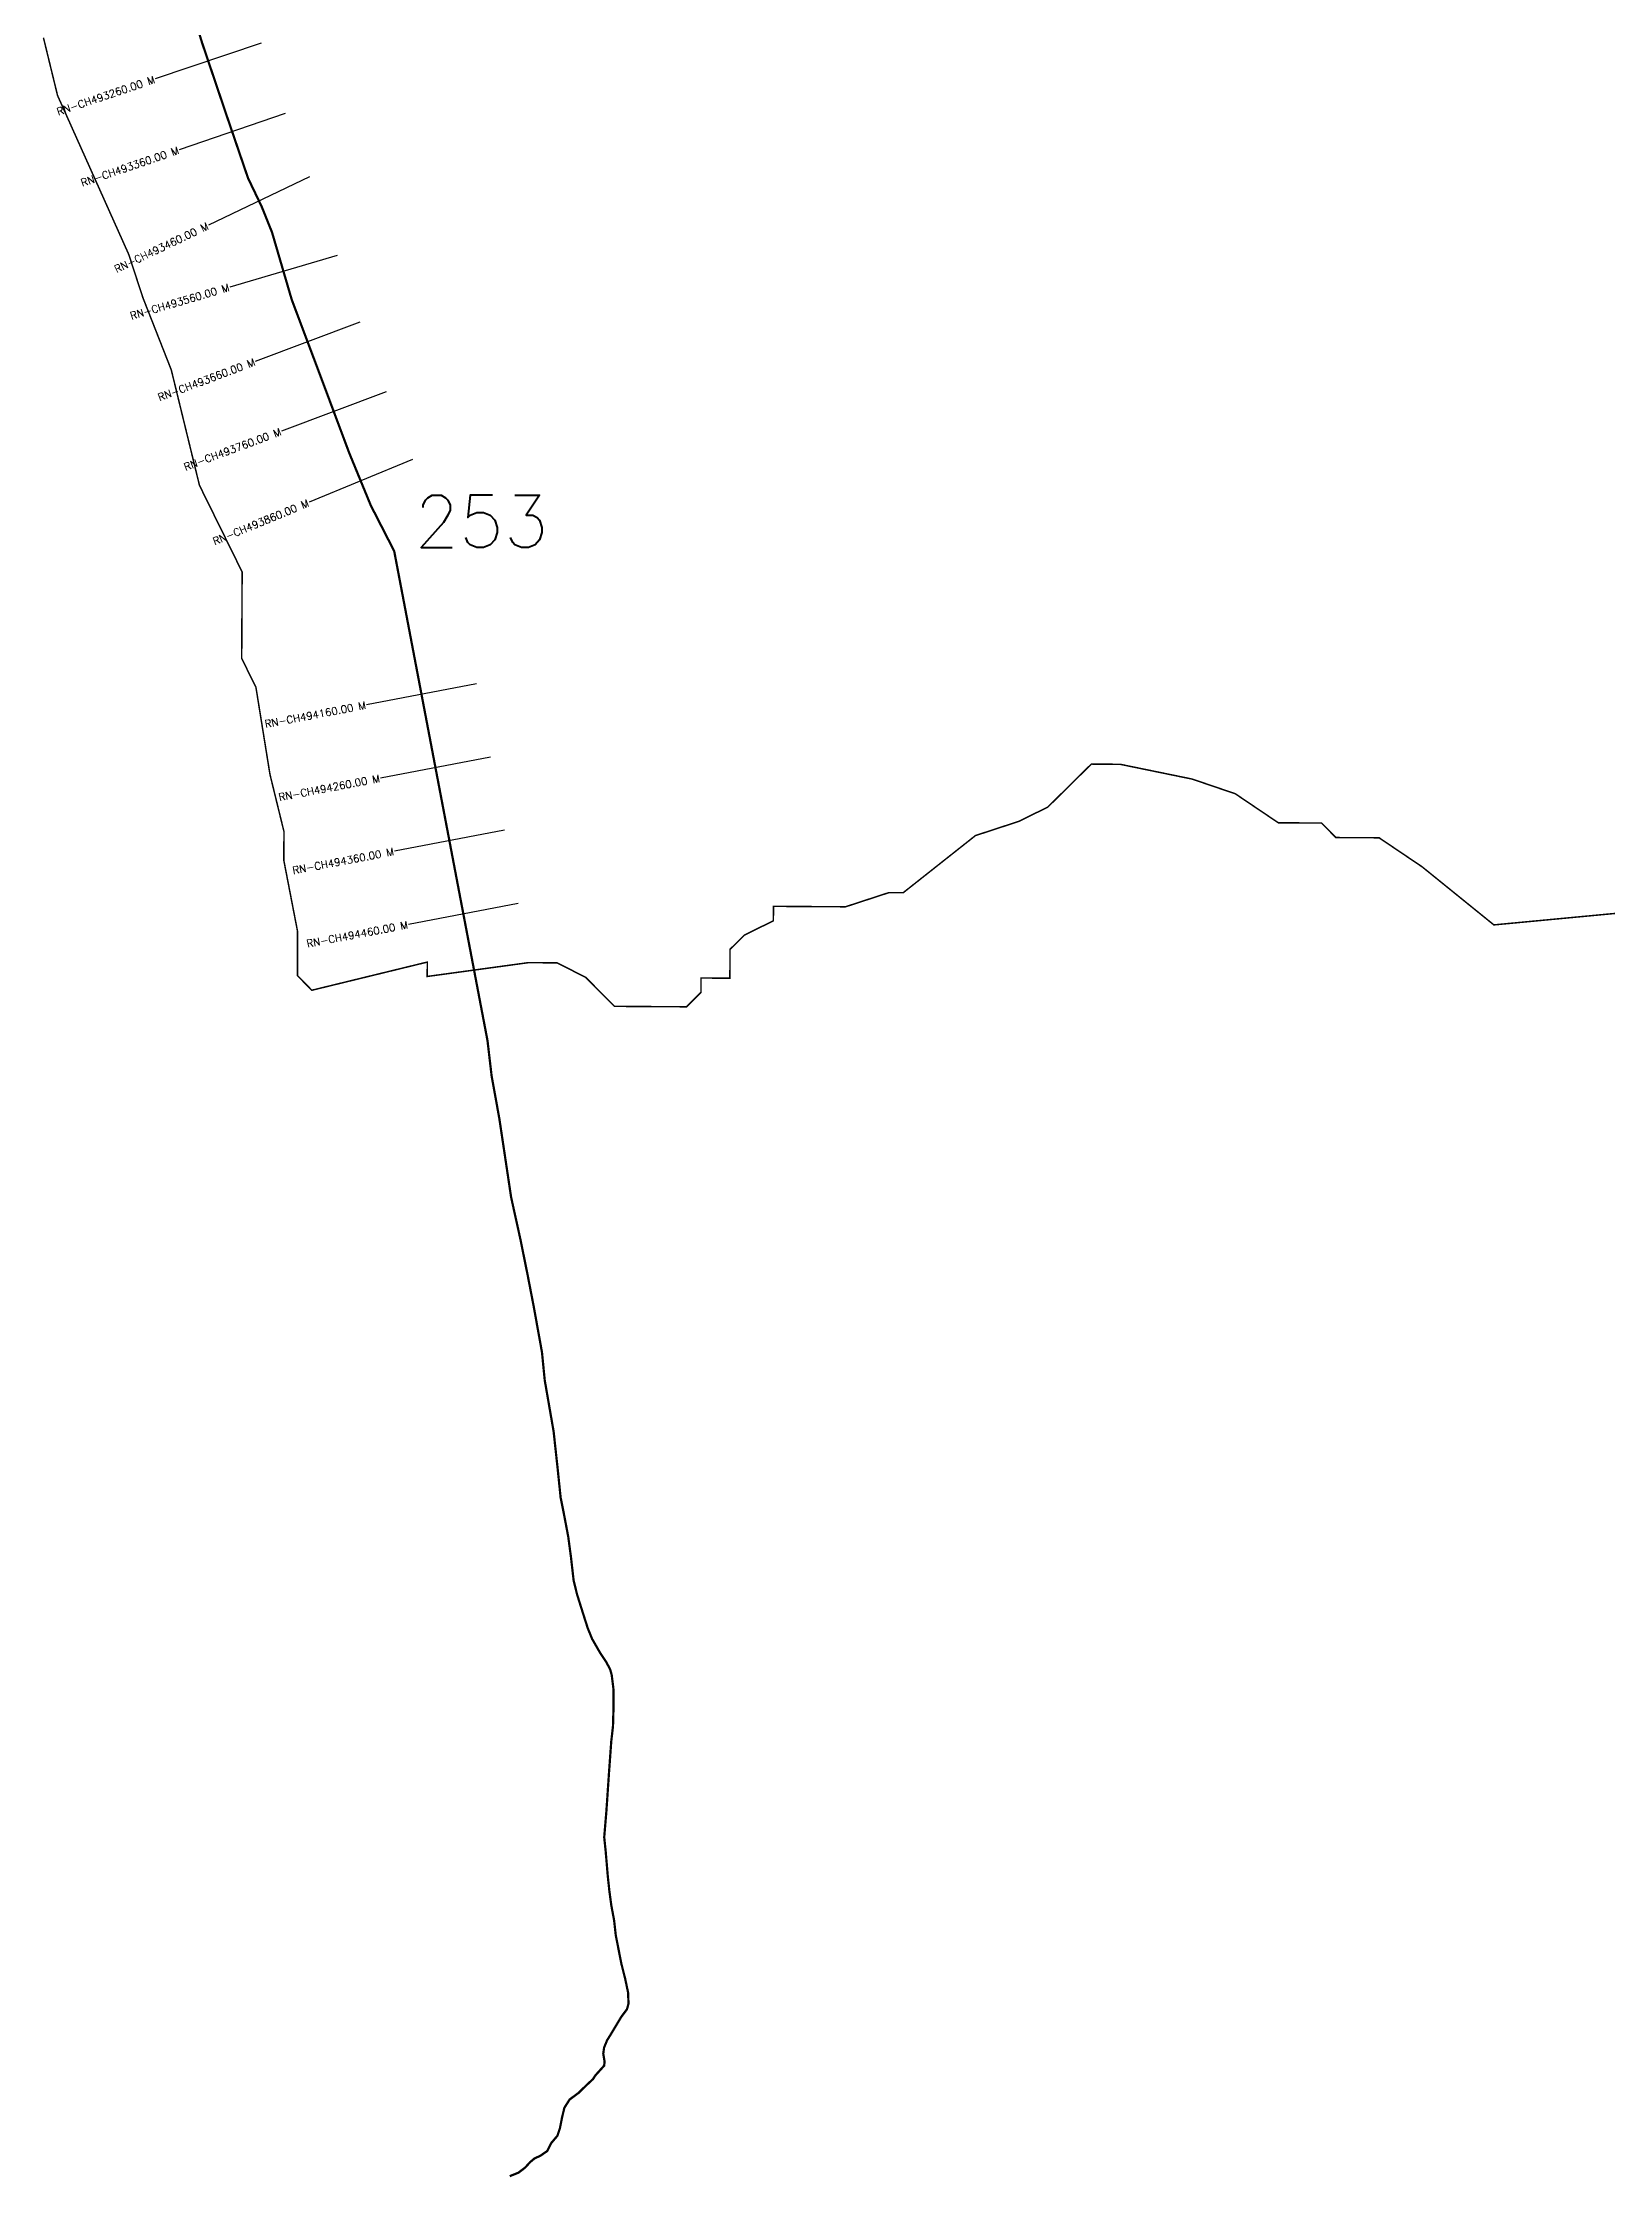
# Model space of a CAD drawing. Header units: metres. Extents: x 315445 to 321462, y 1889434 to 1895606.
# Drawn here: x 316873 to 318972, y 1889434 to 1892298 of the extents above; entities that cross this region are included whole.
import ezdxf
from ezdxf.enums import TextEntityAlignment as Align

# ---------------------------------------------------------------- set-up
doc = ezdxf.new("R2010")
doc.units = ezdxf.units.M
for name, color, linetype in [('CS', 134, 'Continuous'), ('CSMark', 6, 'Continuous'), ('NATURALLY PROTECTED', 3, 'Continuous')]:
    doc.layers.add(name, color=color, linetype=linetype)
doc.styles.get("Standard").update_dxf_attribs({"font": 'simplex.shx'})

msp = doc.modelspace()

# ---------------------------------------------------------------- linework, layer by layer
at = {"color": 6, "const_width": 2, "flags": 128}
msp.add_lwpolyline([(319013.4, 1891132.4), (318819.9, 1891114.1), (318723.7, 1891192), (318665.9, 1891231), (318607.9, 1891231.3), (318588.7, 1891250.8), (318530.7, 1891251.1), (318472.9, 1891290.1), (318415, 1891309.8), (318318.5, 1891329.6), (318279.8, 1891329.9), (318221.4, 1891272.2), (318182.7, 1891253.1), (318126.9, 1891234.8), (318124.5, 1891234.1), (318027.4, 1891157.3), (318008.1, 1891157.4), (317950, 1891138.4), (317853.7, 1891139), (317853.3, 1891139), (317853.2, 1891119.6), (317814.4, 1891100.5), (317795, 1891081.3), (317794.8, 1891042.6), (317756.1, 1891042.8), (317756, 1891023.5), (317736.6, 1891004.2), (317639.9, 1891004.8), (317601.4, 1891043.7), (317562.9, 1891063.2), (317524.2, 1891063.4), (317388.7, 1891044.9), (317388.8, 1891064.2), (317233.9, 1891026.4), (317214.7, 1891045.9), (317214.7, 1891105.6), (317196.3, 1891200.7), (317196.5, 1891239.3), (317178.6, 1891312.4), (317177.6, 1891316.8), (317158.9, 1891432.9), (317139.8, 1891471.7), (317140.4, 1891587.7), (317083.1, 1891704), (317045.3, 1891858.9), (317007.2, 1891955.8), (316988.2, 1892013.9), (316892.7, 1892227.1), (316873.8, 1892304.6)], dxfattribs=at)
at = {"layer": 'CS'}
for p, q in [((317166, 1892297.3), (317023.9, 1892249.3)), ((317198, 1892202.8), (317056, 1892154.3)), ((317230.7, 1892117.7), (317095.3, 1892053.1)), ((317267.8, 1892012.2), (317123.8, 1891970)), ((317298.4, 1891923), (317158, 1891870.2)), ((317333.5, 1891829.2), (317193, 1891776.7)), ((317368.9, 1891738.4), (317230.2, 1891681.2)), ((317454.7, 1891437.5), (317307.4, 1891409.4)), ((317473.5, 1891339.3), (317326.1, 1891311.2)), ((317492.2, 1891241), (317344.8, 1891213)), ((317510.9, 1891142.8), (317363.5, 1891114.7))]:
    msp.add_line(p, q, dxfattribs=at)
at = {"layer": 'NATURALLY PROTECTED', "const_width": 3, "flags": 128}
msp.add_lwpolyline([(317069.6, 1892353.1), (317086.6, 1892297.9), (317120, 1892199), (317148.3, 1892116.2), (317166.5, 1892078.2), (317180.4, 1892043.7), (317206.9, 1891953.2), (317248.1, 1891843.6), (317284.1, 1891747.3), (317313, 1891677), (317344.4, 1891615.7), (317469.6, 1890958.8), (317475.1, 1890911.6), (317485.5, 1890854.1), (317501.3, 1890748.6), (317514.2, 1890690.2), (317523.9, 1890641.9), (317531.6, 1890602.1), (317542.7, 1890540.6), (317546.4, 1890503), (317558.3, 1890434.4), (317563.8, 1890383.7), (317567.7, 1890345.8), (317571.6, 1890326.4), (317577.9, 1890293.3), (317581.6, 1890265.7), (317585.2, 1890234.1), (317589.8, 1890215.6), (317597.2, 1890192), (317604.1, 1890170.4), (317610, 1890155.9), (317620.6, 1890137.5), (317628.6, 1890125.5), (317634.1, 1890115.3), (317636.3, 1890107.4), (317638.5, 1890089.5), (317638.8, 1890068.6), (317638, 1890039.2), (317635.6, 1890017.9), (317632.5, 1889974.6), (317629.1, 1889924.5), (317626.2, 1889889.8), (317628.2, 1889870.6), (317631, 1889837.5), (317633.1, 1889817.9), (317635.7, 1889798.5), (317639.5, 1889778.3), (317641.7, 1889758.3), (317649.2, 1889720.2), (317654.4, 1889699.6), (317658.2, 1889681.5), (317658.8, 1889666.5), (317656.7, 1889659), (317649.1, 1889648.8), (317634.6, 1889624.6), (317630.2, 1889617.6), (317626.1, 1889607.8), (317624.9, 1889599.3), (317626.7, 1889588.8), (317626.1, 1889583.3), (317614.5, 1889570.4), (317611.1, 1889565.2), (317601.4, 1889556.2), (317592.1, 1889547), (317579.8, 1889537.9), (317572.8, 1889526.9), (317569.7, 1889514.2), (317566.8, 1889499.6), (317563.4, 1889489.2), (317554.9, 1889479.2), (317549.9, 1889468.9), (317540.5, 1889462.4), (317532.5, 1889458.7), (317526.5, 1889453.6), (317520.2, 1889446.6), (317511.1, 1889439.7), (317499.4, 1889435)], dxfattribs=at)

# ---------------------------------------------------------------- texts
at = {"insert": (317371.4, 1891690.7), "char_height": 70, "attachment_point": 1}
msp.add_mtext_dynamic_manual_height_columns('253', width=95.172, gutter_width=1, heights=[0], dxfattribs=at)
at = {"layer": 'CSMark'}
for s, rotation, p in [('RN-CH493260.00 M', 18.667, (317022.9, 1892249)), ('RN-CH493360.00 M', 18.854, (317055.1, 1892154)), ('RN-CH493460.00 M', 25.5227, (317094.4, 1892052.7)), ('RN-CH493560.00 M', 16.3407, (317122.9, 1891969.8)), ('RN-CH493660.00 M', 20.5893, (317157.1, 1891869.9)), ('RN-CH493760.00 M', 20.4701, (317192.1, 1891776.4)), ('RN-CH493860.00 M', 22.413, (317229.3, 1891680.8)), ('RN-CH494160.00 M', 10.7874, (317306.4, 1891409.2)), ('RN-CH494260.00 M', 10.7874, (317325.1, 1891311)), ('RN-CH494360.00 M', 10.7874, (317343.8, 1891212.8)), ('RN-CH494460.00 M', 10.7874, (317362.6, 1891114.5))]:
    msp.add_text(s, height=10, rotation=rotation, dxfattribs=at).set_placement(p, align=Align.MIDDLE_RIGHT)

doc.saveas('drawing.dxf')
